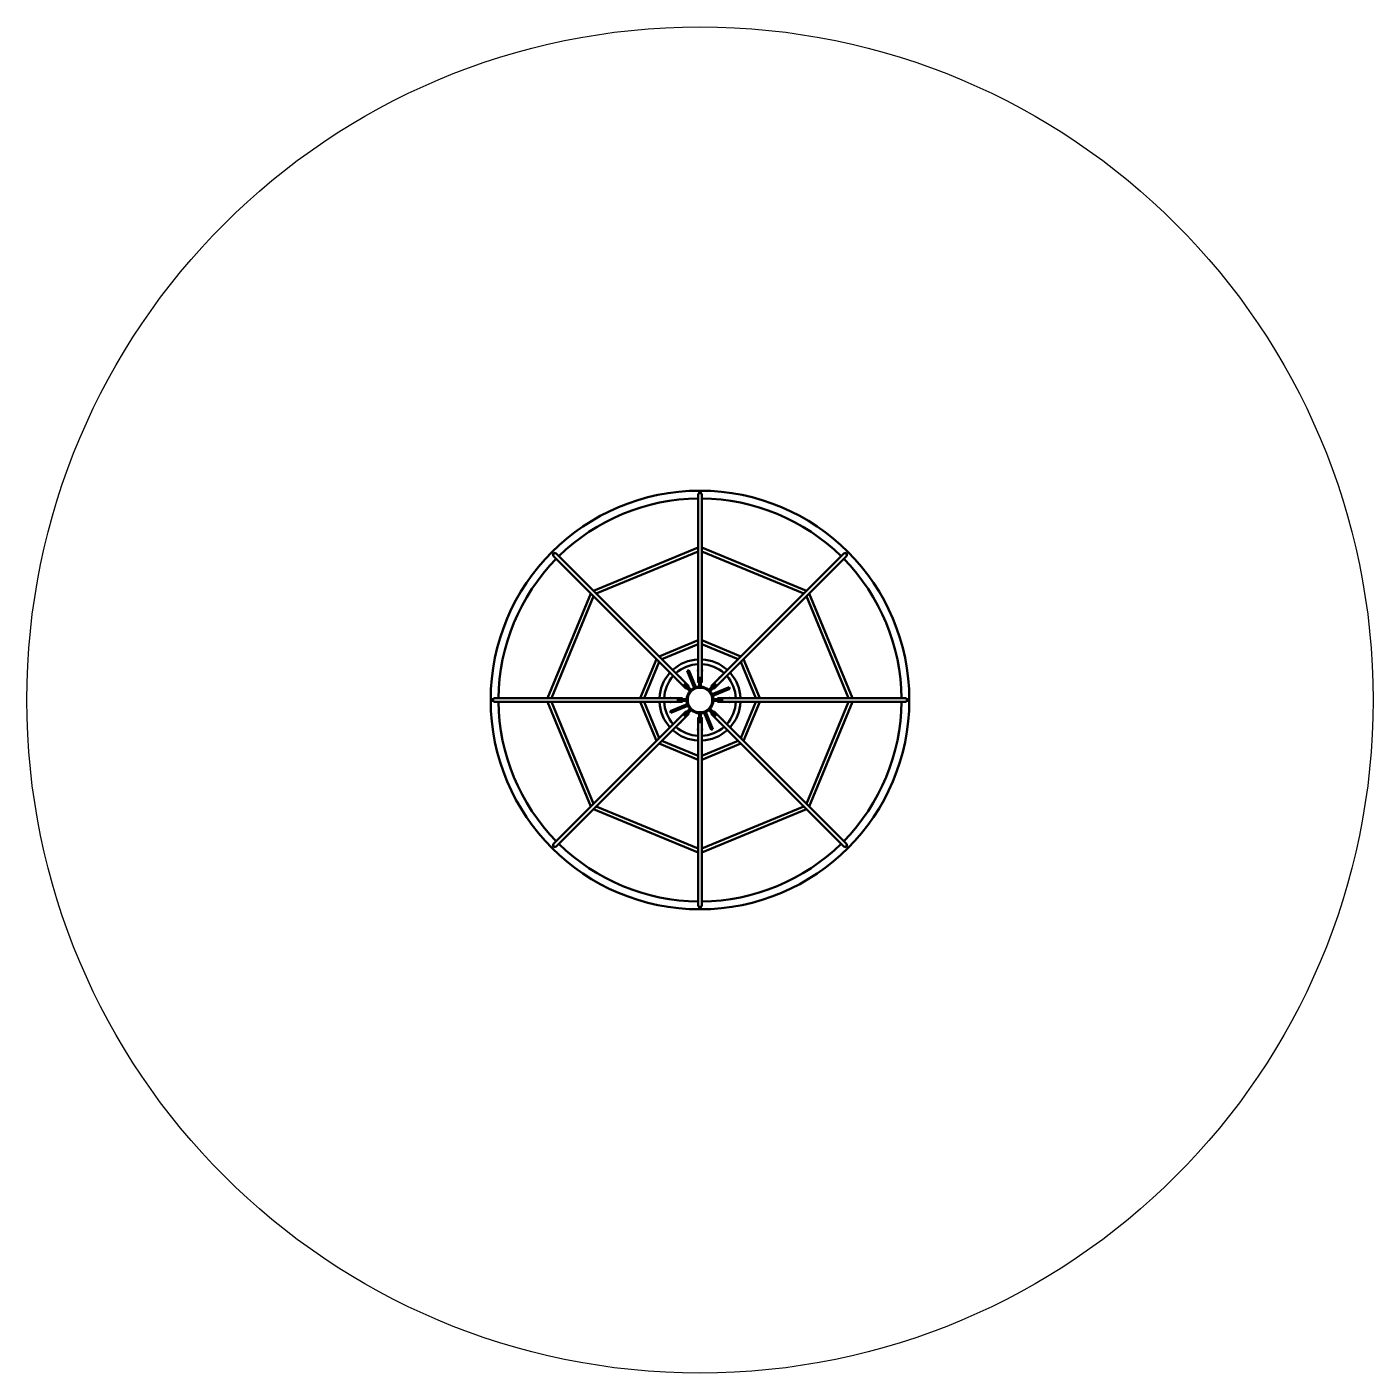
# Model space of a CAD drawing. Header units: millimetres. Extents: x 3040 to 8840, y 1300 to 7100.
import ezdxf

# ---------------------------------------------------------------- set-up
doc = ezdxf.new("R2010")
doc.units = ezdxf.units.MM
doc.header["$LTSCALE"] = 20
doc.layers.add('Geometrie náčrtu (ISO)', color=7, linetype='Continuous', lineweight=25)
doc.layers.add('Viditelná (ISO)', color=7, linetype='Continuous', lineweight=50)

# ---------------------------------------------------------------- blocks, each defined once
blk = doc.blocks.new('KL005')
at = {"layer": 'Geometrie náčrtu (ISO)'}
blk.add_circle((0, 0), 2900, dxfattribs=at)
at = {"layer": 'Viditelná (ISO)'}
for p, q in [((-8, 79.7), (-8, 885)), ((-4, 895), (-4, 893.8)), ((-4, 895), (4, 895)), ((-4, 893.8), (-4, 887)), ((-0.1, 895), (-0.1, 901.8)), ((0, 895), (0, 901.8)), ((4, 893.8), (4, 895)), ((4, 887), (4, 893.8)), ((8, 79.7), (8, 885)), ((-8, 657.3), (-459.2, 470.5)), ((-8, 640), (-446.9, 458.2)), ((459.2, 470.5), (8, 657.3)), ((446.9, 458.2), (8, 640)), ((-635.7, 630), (-630, 635.7)), ((-635.7, 630), (-634.8, 629.2)), ((-634.8, 629.2), (-630.1, 624.4)), ((-62, 50.7), (-631.4, 620.1)), ((-629.2, 634.8), (-630, 635.7)), ((-624.4, 630.1), (-629.2, 634.8)), ((-50.7, 62), (-620.1, 631.4)), ((620.1, 631.4), (50.7, 62)), ((631.4, 620.1), (62, 50.7)), ((629.2, 634.8), (624.4, 630.1)), ((630, 635.7), (629.2, 634.8)), ((630, 635.7), (635.7, 630)), ((630.1, 624.4), (634.8, 629.2)), ((634.8, 629.2), (635.7, 630)), ((-470.5, 459.2), (-657.3, 8)), ((-458.2, 446.9), (-640, 8)), ((640, 8), (458.2, 446.9)), ((657.3, 8), (470.5, 459.2)), ((-176.3, 187.6), (-8, 257.3)), ((-164.1, 175.4), (-8, 240)), ((8, 257.3), (176.3, 187.6)), ((8, 240), (164.1, 175.4)), ((-257.3, 8), (-187.6, 176.3)), ((187.6, 176.3), (257.3, 8)), ((-240, 8), (-175.4, 164.1)), ((-47.9, 128.6), (-55.3, 125.6)), ((-24.7, 51.9), (-55.3, 125.6)), ((-47.9, 128.6), (-17.3, 54.8)), ((175.4, 164.1), (240, 8)), ((-64.5, 70.1), (-70.1, 64.5)), ((-70.1, 64.5), (-57.7, 52.1)), ((-52.1, 57.7), (-64.5, 70.1)), ((-4, 95.2), (-4, 77.7)), ((4, 95.2), (-4, 95.2)), ((-4, 77.7), (-4, 57.4)), ((4, 77.7), (4, 95.2)), ((4, 57.4), (4, 77.7)), ((64.5, 70.1), (52.1, 57.7)), ((57.7, 52.1), (70.1, 64.5)), ((70.1, 64.5), (64.5, 70.1)), ((-893.8, 4), (-895, 4)), ((-895, -4), (-895, 4)), ((-887, 4), (-893.8, 4)), ((-79.7, 8), (-885, 8)), ((-77.7, 4), (-95.2, 4)), ((-95.2, 4), (-95.2, -4)), ((-57.4, 4), (-77.7, 4)), ((-57.7, 52.1), (-43.4, 37.7)), ((-37.7, 43.4), (-52.1, 57.7)), ((52.1, 57.7), (37.7, 43.4)), ((43.4, 37.7), (57.7, 52.1)), ((51.9, 24.7), (125.6, 55.3)), ((128.6, 47.9), (54.8, 17.3)), ((77.7, 4), (57.4, 4)), ((95.2, 4), (77.7, 4)), ((885, 8), (79.7, 8)), ((95.2, -4), (95.2, 4)), ((128.6, 47.9), (125.6, 55.3)), ((893.8, 4), (887, 4)), ((895, 4), (893.8, 4)), ((895, 4), (895, -4)), ((-895, -4), (-893.8, -4)), ((-893.8, -4), (-887, -4)), ((-79.7, -8), (-885, -8)), ((-657.3, -8), (-470.5, -459.2)), ((-640, -8), (-458.2, -446.9)), ((-631.4, -620.1), (-62, -50.7)), ((-257.3, -8), (-187.6, -176.3)), ((-240, -8), (-175.4, -164.1)), ((-128.6, -47.9), (-54.8, -17.3)), ((-128.6, -47.9), (-125.6, -55.3)), ((-51.9, -24.7), (-125.6, -55.3)), ((-95.2, -4), (-77.7, -4)), ((-77.7, -4), (-57.4, -4)), ((-57.7, -52.1), (-70.1, -64.5)), ((-64.5, -70.1), (-52.1, -57.7)), ((-43.4, -37.7), (-57.7, -52.1)), ((-52.1, -57.7), (-37.7, -43.4)), ((-4, -57.4), (-4, -77.7)), ((4, -77.7), (4, -57.4)), ((47.9, -128.6), (17.3, -54.8)), ((24.7, -51.9), (55.3, -125.6)), ((37.7, -43.4), (52.1, -57.7)), ((57.7, -52.1), (43.4, -37.7)), ((52.1, -57.7), (64.5, -70.1)), ((57.4, -4), (77.7, -4)), ((70.1, -64.5), (57.7, -52.1)), ((62, -50.7), (631.4, -620.1)), ((77.7, -4), (95.2, -4)), ((885, -8), (79.7, -8)), ((240, -8), (175.4, -164.1)), ((257.3, -8), (187.6, -176.3)), ((458.2, -446.9), (640, -8)), ((470.5, -459.2), (657.3, -8)), ((887, -4), (893.8, -4)), ((893.8, -4), (895, -4)), ((-620.1, -631.4), (-50.7, -62)), ((-70.1, -64.5), (-64.5, -70.1)), ((-8, -79.7), (-8, -885)), ((-4, -77.7), (-4, -95.2)), ((-4, -95.2), (4, -95.2)), ((4, -95.2), (4, -77.7)), ((8, -79.7), (8, -885)), ((50.7, -62), (620.1, -631.4)), ((64.5, -70.1), (70.1, -64.5)), ((47.9, -128.6), (55.3, -125.6)), ((-176.3, -187.6), (-8, -257.3)), ((-164.1, -175.4), (-8, -240)), ((164.1, -175.4), (8, -240)), ((176.3, -187.6), (8, -257.3)), ((-446.9, -458.2), (-8, -640)), ((8, -640), (446.9, -458.2)), ((-459.2, -470.5), (-8, -657.3)), ((8, -657.3), (459.2, -470.5)), ((-634.8, -629.2), (-635.7, -630)), ((-630, -635.7), (-635.7, -630)), ((-630.1, -624.4), (-634.8, -629.2)), ((-630, -635.7), (-629.2, -634.8)), ((-629.2, -634.8), (-624.4, -630.1)), ((624.4, -630.1), (629.2, -634.8)), ((629.2, -634.8), (630, -635.7)), ((635.7, -630), (630, -635.7)), ((634.8, -629.2), (630.1, -624.4)), ((635.7, -630), (634.8, -629.2)), ((-4, -887), (-4, -893.8)), ((-4, -893.8), (-4, -895)), ((4, -895), (-4, -895)), ((4, -893.8), (4, -887)), ((4, -895), (4, -893.8))]:
    blk.add_line(p, q, dxfattribs=at)
for radius in [57.5, 53]:
    blk.add_circle((0, 0), radius, dxfattribs=at)
for centre, radius, start, end in [((0, 0), 901.8, 90.00426, 90), ((0, 0), 868.1, 90.52799, 134.47201), ((0, 0), 868.1, 45.52799, 89.47201), ((0, 0), 868.1, 135.52799, 179.47201), ((0, 0), 868.1, 0.52799, 44.47201), ((0, 0), 175, 92.62015, 132.37985), ((0, 0), 175, 47.62015, 87.37985), ((0, 0), 175, 137.62015, 177.37985), ((0, 0), 155, 92.95852, 132.04148), ((0, 127.5), 9, 152.73396, 207.26604), ((0, 0), 155, 47.95852, 87.04148), ((0, 127.5), 9, 332.73396, 27.26604), ((0, 0), 175, 2.62015, 42.37985), ((0, 0), 155, 137.95852, 177.04148), ((-90.2, 90.2), 9, 197.73396, 252.26604), ((-90.2, 90.2), 9, 17.73396, 72.26604), ((90.2, 90.2), 9, 107.73396, 162.26604), ((90.2, 90.2), 9, 287.73396, 342.26604), ((0, 0), 155, 2.95852, 42.04148), ((-127.5, 0), 9, 62.73396, 117.26604), ((-140, 5), 10, 17.4576, 20.15019), ((127.5, 0), 9, 62.73396, 117.26604), ((140, 5), 10, 159.84981, 162.5424), ((0, 0), 868.1, 180.52799, 224.47201), ((0, 0), 175, 182.62015, 222.37985), ((0, 0), 155, 182.95852, 222.04148), ((-127.5, 0), 9, 242.73396, 297.26604), ((-140, -5), 10, 339.84981, 342.5424), ((0, 0), 155, 317.95852, 357.04148), ((127.5, 0), 9, 242.73396, 297.26604), ((0, 0), 175, 317.62015, 357.37985), ((140, -5), 10, 197.4576, 200.15019), ((0, 0), 868.1, 315.52799, 359.47201), ((0, 0), 155, 227.95852, 267.04148), ((-90.2, -90.2), 9, 107.73396, 162.26604), ((-90.2, -90.2), 9, 287.73396, 342.26604), ((0, 0), 155, 272.95852, 312.04148), ((90.2, -90.2), 9, 197.73396, 252.26604), ((90.2, -90.2), 9, 17.73396, 72.26604), ((0, 0), 175, 227.62015, 267.37985), ((0, -127.5), 9, 152.73396, 207.26604), ((0, -127.5), 9, 332.73396, 27.26604), ((0, 0), 175, 272.62015, 312.37985), ((0, 0), 868.1, 225.52799, 269.47201), ((0, 0), 868.1, 270.52799, 314.47201)]:
    blk.add_arc(centre, radius, start, end, dxfattribs=at)
for centre, major_axis, ratio, start_param, end_param in [((0, 885), (-8, 0), 0.927108, 5.235988, 6.283185), ((0, 885), (8, 0), 0.927108, 0, 1.047198), ((-625.8, 625.8), (-5.66, -5.66), 0.929157, 5.235988, 6.283185), ((-625.8, 625.8), (5.66, 5.66), 0.929157, 0, 1.047198), ((625.8, 625.8), (-5.66, 5.66), 0.929157, 5.235988, 6.283185), ((625.8, 625.8), (5.66, -5.66), 0.929157, 0, 1.047198), ((-56.3, 56.3), (-5.66, -5.66), 0.929157, 5.235988, 7.330383), ((-56.3, 56.3), (5.66, 5.66), 0.929157, 5.235988, 7.330383), ((0, 79.7), (-8, 0), 0.927108, 5.235988, 7.330383), ((0, 79.7), (8, 0), 0.927108, 5.235988, 7.330383), ((56.3, 56.3), (-5.66, 5.66), 0.929157, 5.235988, 7.330383), ((56.3, 56.3), (5.66, -5.66), 0.929157, 5.235988, 7.330383), ((-885, 0), (0, 8), 0.927108, 0, 1.047198), ((-79.7, 0), (0, 8), 0.927108, 5.235988, 7.330383), ((79.7, 0), (0, 8), 0.927108, 5.235988, 7.330383), ((885, 0), (0, 8), 0.927108, 5.235988, 6.283185), ((-885, 0), (0, -8), 0.927108, 5.235988, 6.283185), ((-79.7, 0), (0, -8), 0.927108, 5.235988, 7.330383), ((-56.3, -56.3), (-5.66, 5.66), 0.929157, 5.235988, 7.330383), ((-56.3, -56.3), (5.66, -5.66), 0.929157, 5.235988, 7.330383), ((56.3, -56.3), (-5.66, -5.66), 0.929157, 5.235988, 7.330383), ((56.3, -56.3), (5.66, 5.66), 0.929157, 5.235988, 7.330383), ((79.7, 0), (0, -8), 0.927108, 5.235988, 7.330383), ((885, 0), (0, -8), 0.927108, 0, 1.047198), ((0, -79.7), (-8, 0), 0.927108, 5.235988, 7.330383), ((0, -79.7), (8, 0), 0.927108, 5.235988, 7.330383), ((-625.8, -625.8), (-5.66, 5.66), 0.929157, 0, 1.047198), ((-625.8, -625.8), (5.66, -5.66), 0.929157, 5.235988, 6.283185), ((625.8, -625.8), (-5.66, -5.66), 0.929157, 0, 1.047198), ((625.8, -625.8), (5.66, 5.66), 0.929157, 5.235988, 6.283185), ((0, -885), (-8, 0), 0.927108, 0, 1.047198), ((0, -885), (8, 0), 0.927108, 5.235988, 6.283185)]:
    blk.add_ellipse(centre, major_axis=major_axis, ratio=ratio, start_param=start_param, end_param=end_param, dxfattribs=at)

msp = doc.modelspace()

# ---------------------------------------------------------------- block references
msp.add_blockref('KL005', (5940, 4200))

doc.saveas('drawing.dxf')
